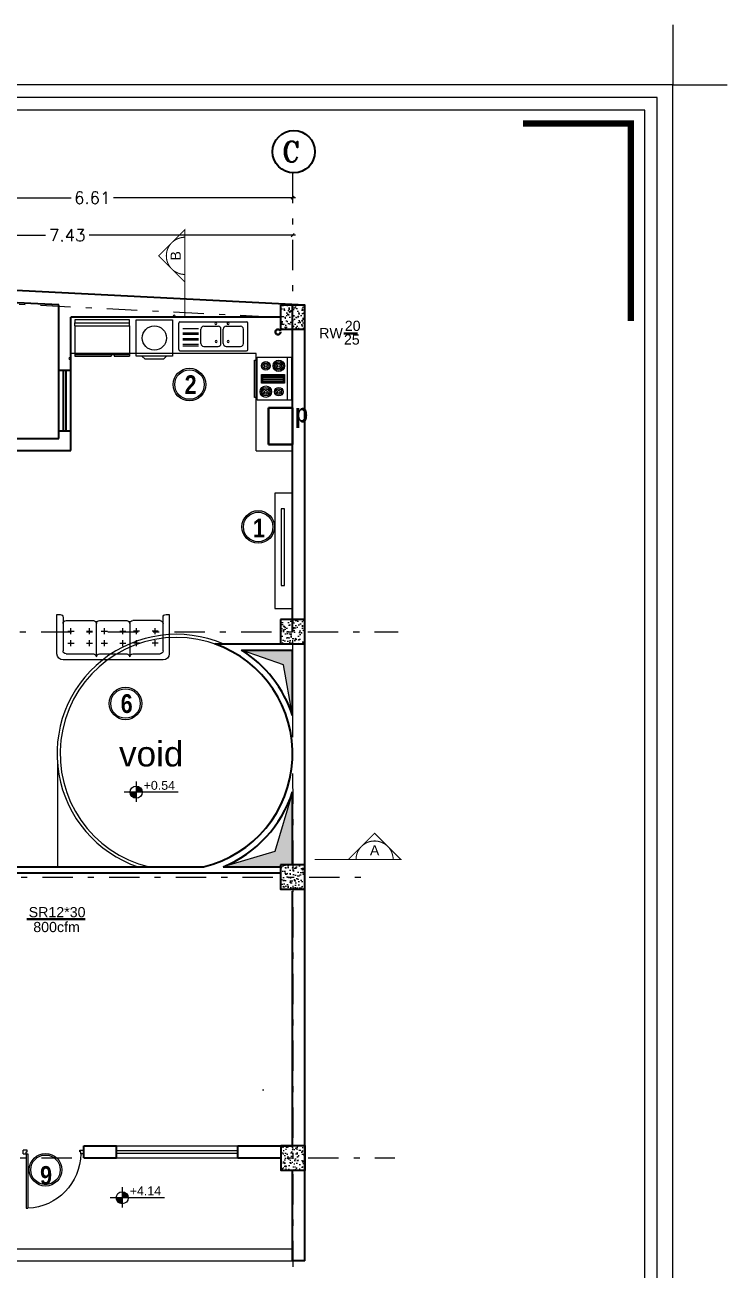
# Model space of a CAD drawing. Header units: inches. Extents: x 0 to 535, y -174 to 989.
# Drawn here: x 409.16 to 420.74, y -125.25 to -104.73 of the extents above; entities that cross this region are included whole.
import ezdxf
from ezdxf.enums import TextEntityAlignment as Align

# ---------------------------------------------------------------- set-up
doc = ezdxf.new("R2010")
doc.units = ezdxf.units.IN
doc.header["$MEASUREMENT"] = 0
doc.linetypes.add('DASHDOT', pattern=[1, 0.5, -0.25, 0, -0.25])
doc.linetypes.add('DASHDOT2', pattern=[0.5, 0.25, -0.125, 0, -0.125])
for name, color, linetype, lineweight in [('1', 1, 'Continuous', 9), ('AB', 1, 'DASHDOT2', 30), ('ax', 8, 'Continuous', 5), ('beton sabok', 9, 'Continuous', 5), ('dimension', 21, 'Continuous', 9), ('door', 1, 'Continuous', 5), ('font', 253, 'Continuous', 9), ('FUR', 252, 'Continuous', 5), ('Furniture', 175, 'Continuous', 5), ('HEATING', 1, 'Continuous', 30), ('kadr02$0$AEOCLG', 4, 'Continuous', 9), ('Kitchen', 7, 'Continuous', 5), ('wall', 51, 'Continuous', 25), ('window', 152, 'Continuous', 5)]:
    doc.layers.add(name, color=color, linetype=linetype, lineweight=lineweight)
doc.layers.add('Section', color=3, linetype='Continuous')
doc.styles.add('amir text b', font='swisscbo.ttf')
doc.styles.add('arial', font='arial.ttf')
doc.styles.add('ROMANT', font='romant')
doc.styles.get("Standard").update_dxf_attribs({"font": 'arial.ttf'})
doc.dimstyles.new('STANDARD$0', dxfattribs={"dimtxt": 0.2, "dimasz": 0.05, "dimexe": 0.05, "dimexo": 0.05, "dimgap": 0.05, "dimtad": 0, "dimzin": 0, "dimdsep": 46, "dimtxsty": 'ROMANT', "dimblk": 'OBLIQUE', "dimcen": 0, "dimdle": 0.05, "dimclrd": 256, "dimclre": 256, "dimclrt": 256, "dimadec": 0, "dimazin": 0, "dimtfac": 1, "dimtix": 1, "dimtofl": 0, "dimtmove": 1, "dimatfit": 3, "dimldrblk": 'OBLIQUE', "dimfxl": 1, "dimtolj": 1, "dimtzin": 0, "dimlwd": -1, "dimlwe": -1, "dimarcsym": 1})

# ---------------------------------------------------------------- blocks, each defined once
blk = doc.blocks.new('sofa25')
at = {"layer": 'Furniture'}
for p, q in [((0.825, 0.65), (-0.825, 0.65)), ((-0.925, 0.55), (-0.925, -0.1)), ((-0.825, -0.05), (-0.825, 0.5)), ((-0.775, 0.55), (-0.325, 0.55)), ((-0.694, 0.421), (-0.694, 0.322)), ((-0.389, 0.421), (-0.389, 0.322)), ((-0.275, 0.6), (-0.275, 0.05)), ((-0.225, 0.55), (0.225, 0.55)), ((-0.144, 0.421), (-0.144, 0.322)), ((0.161, 0.421), (0.161, 0.322)), ((0.275, 0.05), (0.275, 0.6)), ((0.325, 0.55), (0.775, 0.55)), ((0.389, 0.421), (0.389, 0.322)), ((0.694, 0.421), (0.694, 0.322)), ((0.825, 0.5), (0.825, -0.05)), ((0.925, -0.1), (0.925, 0.55)), ((-0.744, 0.372), (-0.644, 0.372)), ((-0.694, 0.226), (-0.694, 0.127)), ((-0.438, 0.372), (-0.339, 0.372)), ((-0.389, 0.226), (-0.389, 0.127)), ((-0.194, 0.372), (-0.094, 0.372)), ((-0.144, 0.226), (-0.144, 0.127)), ((0.112, 0.372), (0.211, 0.372)), ((0.161, 0.226), (0.161, 0.127)), ((0.438, 0.372), (0.339, 0.372)), ((0.389, 0.226), (0.389, 0.127)), ((0.744, 0.372), (0.644, 0.372)), ((0.694, 0.226), (0.694, 0.127)), ((-0.775, 0), (-0.325, 0)), ((-0.744, 0.176), (-0.644, 0.176)), ((-0.438, 0.176), (-0.339, 0.176)), ((-0.225, 0), (0.225, 0)), ((-0.194, 0.176), (-0.094, 0.176)), ((0.112, 0.176), (0.211, 0.176)), ((0.775, 0), (0.325, 0)), ((0.438, 0.176), (0.339, 0.176)), ((0.744, 0.176), (0.644, 0.176)), ((-0.925, -0.1), (-0.875, -0.1)), ((0.875, -0.1), (0.925, -0.1))]:
    blk.add_line(p, q, dxfattribs=at)
for centre, radius, start, end in [((-0.825, 0.55), 0.1, 90, 180), ((0.825, 0.55), 0.1, 0, 90), ((-0.775, 0.5), 0.05, 90, 180), ((-0.325, 0.6), 0.05, 270, 0), ((-0.225, 0.6), 0.05, 180, 270), ((0.225, 0.6), 0.05, 270, 0), ((0.325, 0.6), 0.05, 180, 270), ((0.775, 0.5), 0.05, 0, 90), ((-0.775, 0.05), 0.05, 180, 270), ((-0.325, 0.05), 0.05, 270, 0), ((-0.225, 0.05), 0.05, 180, 270), ((0.225, 0.05), 0.05, 270, 0), ((0.325, 0.05), 0.05, 180, 270), ((0.775, 0.05), 0.05, 270, 0), ((-0.875, -0.05), 0.05, 270, 0), ((0.875, -0.05), 0.05, 180, 270)]:
    blk.add_arc(centre, radius, start, end, dxfattribs=at)
blk = doc.blocks.new('ref12')
at = {"layer": 'Kitchen'}
for p, q in [((0, 0), (-0.9, 0)), ((-0.9, 0), (-0.9, -0.05)), ((0, -0.05), (0, 0)), ((-0.9, -0.05), (0, -0.05)), ((-0.9, -0.1), (-0.9, -0.05)), ((-0.9, -0.1), (-0.9, -0.6)), ((-0.9, -0.1), (0, -0.1)), ((0, -0.1), (0, -0.05)), ((0, -0.1), (0, -0.6)), ((-0.9, -0.57), (0, -0.57)), ((-0.9, -0.6), (-0.3, -0.6)), ((-0.3, -0.57), (-0.3, -0.6)), ((-0.25, -0.57), (-0.25, -0.6)), ((-0.25, -0.6), (0, -0.6))]:
    blk.add_line(p, q, dxfattribs=at)
blk = doc.blocks.new('co17')
at = {"layer": 'Kitchen'}
for p, q in [((-0.75, -0.075), (0, -0.075)), ((-0.45, -0.15), (-0.3, -0.15)), ((-0.425, -0.5), (-0.425, -0.15)), ((-0.4, -0.15), (-0.4, -0.5)), ((-0.375, -0.5), (-0.375, -0.15)), ((-0.35, -0.15), (-0.35, -0.5)), ((-0.325, -0.5), (-0.325, -0.15)), ((-0.6, -0.6), (-0.6, -0.625)), ((-0.55, -0.625), (-0.55, -0.6)), ((-0.3, -0.5), (-0.45, -0.5)), ((-0.2, -0.625), (-0.2, -0.6)), ((-0.15, -0.6), (-0.15, -0.625))]:
    blk.add_line(p, q, dxfattribs=at)
for points in [[(-0.75, -0.6), (-0.75, 0), (0, 0), (0, -0.6)], [(-0.45, -0.525), (-0.45, -0.125), (-0.3, -0.125), (-0.3, -0.525)], [(-0.7, -0.65), (-0.7, -0.625), (-0.05, -0.625), (-0.05, -0.65)]]:
    blk.add_lwpolyline(points, close=True, dxfattribs=at)
for centre, radius in [((-0.6, -0.225), 0.1), ((-0.6, -0.225), 0.075), ((-0.6, -0.225), 0.05), ((-0.6, -0.225), 0.025), ((-0.15, -0.225), 0.075), ((-0.15, -0.225), 0.05), ((-0.15, -0.225), 0.025), ((-0.6, -0.45), 0.075), ((-0.6, -0.45), 0.05), ((-0.6, -0.45), 0.025), ((-0.15, -0.45), 0.1), ((-0.15, -0.45), 0.075), ((-0.15, -0.45), 0.05), ((-0.15, -0.45), 0.025)]:
    blk.add_circle(centre, radius, dxfattribs=at)
blk = doc.blocks.new('WD_WIN4')
for p, q in [((-0.5, 0.5), (0.5, 0.5)), ((-0.5, 0.12), (0.5, 0.12)), ((-0.5, -0.12), (0.5, -0.12)), ((-0.5, -0.5), (0.5, -0.5))]:
    blk.add_line(p, q)
blk = doc.blocks.new('DR_D01')
for p, q in [((-0.45, 0.93), (-0.42, 0.93)), ((-0.45, 0.03), (-0.45, 0.93)), ((-0.42, 0.03), (-0.42, 0.93)), ((-0.5, 0.03), (-0.42, 0.03)), ((-0.5, 0.03), (-0.5, -0.03)), ((-0.45, 0.03), (-0.45, 0)), ((-0.45, 0), (-0.435, 0)), ((-0.435, 0), (-0.435, -0.03)), ((0.435, 0), (0.435, -0.03)), ((0.45, 0), (0.435, 0)), ((0.45, 0.03), (0.45, 0)), ((0.5, 0.03), (0.45, 0.03)), ((0.5, -0.03), (0.5, 0.03)), ((-0.435, -0.03), (-0.5, -0.03)), ((0.435, -0.03), (0.5, -0.03))]:
    blk.add_line(p, q)
blk.add_arc((-0.46, 0.021), 0.91, 0.5915, 87.4664)
blk = doc.blocks.new('beton')
at = {"layer": 'beton sabok'}
h = blk.add_hatch(dxfattribs=at)
h.set_pattern_fill('AR-CONC', color=256, scale=0.022857, angle=45)
h.set_pattern_definition([(95, (46.01481, 18.04323), (0.126069028, 0.105784475), [0.017142857, -0.18857143]), (40, (46.01481, 18.04323), (-0.14399821, 0.099147006), [0.013714286, -0.150857143]), (145.451444, (46.02532, 18.05205), (-0.01792918, 0.20493148), [0.014569187, -0.160261054]), (91.1842, (45.98248, 18.07555), (0.1992442, 0.14574029), [0.02571429, -0.28285714]), (141.635635, (45.9991, 18.0877), (-0.00637716, 0.30850552), [0.02185379, -0.24039172]), (36.184164, (45.98248, 18.07555), (-0.00637716, 0.30850552), [0.02057143, -0.22628571]), (66, (46.00673, 18.08364), (0.161547788, 0.03140171), [0.017142857, -0.18857143]), (11, (46.00673, 18.08364), (-0.07787625, 0.156527642), [0.013714286, -0.150857143]), (116.451445, (46.02019, 18.08625), (0.083671537, 0.18792935), [0.014569186, -0.160261054]), (82.5, (46.01481, 18.04323), (-0.0518384424, 0.055769101), [0, -0.149028571, 0, -0.153142857, 0, -0.151428571]), (52.5, (46.01481, 18.04323), (-0.021228101, 0.106265017), [0, -0.087314286, 0, -0.1456, 0, -0.057714286]), (12.5, (45.97877, 18.00719), (0.0899241525, 0.082633317), [0, -0.057142857, 0, -0.178285714, 0, -0.236571429]), (2.5, (45.9626, 17.99103), (0.07807771, 0.110436527), [0, -0.074285714, 0, -0.1184, 0, -0.168])])
h.paths.add_polyline_path([(326.844, 567.847), (327.244, 567.847), (327.244, 568.247), (326.844, 568.247)])
at = {"layer": 'wall'}
blk.add_lwpolyline([(327.244, 568.247), (327.244, 567.847), (326.844, 567.847), (326.844, 568.247)], close=True, dxfattribs=at)
blk = doc.blocks.new('_Oblique')
at = {"color": 0, "linetype": 'ByBlock', "lineweight": -2}
blk.add_line((-0.5, -0.5), (0.5, 0.5), dxfattribs=at)
blk = doc.blocks.new('*D167')
at = {"layer": 'Defpoints', "color": 0, "transparency": 16777216}
for p in [(32.954, 38.09), (32.763, 32.316), (32.926, 32.316)]:
    blk.add_point(p, dxfattribs=at)
at = {"layer": 'dimension', "transparency": 16777216}
for p, q in [((32.904, 38.09), (32.713, 38.09)), ((32.763, 38.14), (32.763, 35.563)), ((32.763, 32.266), (32.763, 34.844)), ((32.876, 32.316), (32.713, 32.316))]:
    blk.add_line(p, q, dxfattribs=at)
at = {"layer": 'dimension', "transparency": 16777216, "xscale": 0.05, "yscale": 0.05, "zscale": 0.05}
for p, rotation in [((32.763, 38.09), 90), ((32.763, 32.316), 270)]:
    blk.add_blockref('_Oblique', p, dxfattribs=dict(at, rotation=rotation))
at = {"layer": 'dimension', "transparency": 16777216, "insert": (32.763, 35.203), "char_height": 0.2, "attachment_point": 5, "rotation": 90, "style": 'ROMANT'}
blk.add_mtext('\\A1;5.77', dxfattribs=at)
blk = doc.blocks.new('*D168')
at = {"layer": 'Defpoints', "color": 0, "transparency": 16777216}
for p in [(32.467, 32.316), (32.406, 28.274), (32.763, 28.274)]:
    blk.add_point(p, dxfattribs=at)
at = {"layer": 'dimension', "transparency": 16777216}
for p, q in [((32.517, 32.316), (32.813, 32.316)), ((32.763, 32.366), (32.763, 30.664)), ((32.763, 28.224), (32.763, 29.926)), ((32.456, 28.274), (32.813, 28.274))]:
    blk.add_line(p, q, dxfattribs=at)
at = {"layer": 'dimension', "transparency": 16777216, "xscale": 0.05, "yscale": 0.05, "zscale": 0.05}
for p, rotation in [((32.763, 32.316), 90), ((32.763, 28.274), 270)]:
    blk.add_blockref('_Oblique', p, dxfattribs=dict(at, rotation=rotation))
at = {"layer": 'dimension', "transparency": 16777216, "insert": (32.763, 30.295), "char_height": 0.2, "attachment_point": 5, "rotation": 90, "style": 'ROMANT'}
blk.add_mtext('\\A1;4.04', dxfattribs=at)
blk = doc.blocks.new('*D169')
at = {"layer": 'Defpoints', "color": 0, "transparency": 16777216}
for p in [(33.172, 28.274), (32.763, 23.647), (33.172, 23.647)]:
    blk.add_point(p, dxfattribs=at)
at = {"layer": 'dimension', "transparency": 16777216}
for p, q in [((32.763, 28.324), (32.763, 26.325)), ((33.122, 28.274), (32.713, 28.274)), ((32.763, 23.597), (32.763, 25.596)), ((33.122, 23.647), (32.713, 23.647))]:
    blk.add_line(p, q, dxfattribs=at)
at = {"layer": 'dimension', "transparency": 16777216, "xscale": 0.05, "yscale": 0.05, "zscale": 0.05}
for p, rotation in [((32.763, 28.274), 90), ((32.763, 23.647), 270)]:
    blk.add_blockref('_Oblique', p, dxfattribs=dict(at, rotation=rotation))
at = {"layer": 'dimension', "transparency": 16777216, "insert": (32.763, 25.961), "char_height": 0.2, "attachment_point": 5, "rotation": 90, "style": 'ROMANT'}
blk.add_mtext('\\A1;4.63', dxfattribs=at)
blk = doc.blocks.new('*D170')
at = {"layer": 'Defpoints', "color": 0, "transparency": 16777216}
for p in [(38.306, 39.468), (38.306, 39.468), (33.975, 39.392)]:
    blk.add_point(p, dxfattribs=at)
at = {"layer": 'dimension', "transparency": 16777216}
for p, q in [((33.925, 39.468), (35.777, 39.468)), ((33.975, 39.442), (33.975, 39.518)), ((38.356, 39.468), (36.505, 39.468))]:
    blk.add_line(p, q, dxfattribs=at)
at = {"layer": 'dimension', "transparency": 16777216, "xscale": 0.05, "yscale": 0.05, "zscale": 0.05, "rotation": 180}
blk.add_blockref('_Oblique', (33.975, 39.468), dxfattribs=at)
at = {"layer": 'dimension', "transparency": 16777216, "xscale": 0.05, "yscale": 0.05, "zscale": 0.05}
blk.add_blockref('_Oblique', (38.306, 39.468), dxfattribs=at)
at = {"layer": 'dimension', "transparency": 16777216, "insert": (36.141, 39.468), "char_height": 0.2, "attachment_point": 5, "style": 'ROMANT'}
blk.add_mtext('\\A1;4.33', dxfattribs=at)
blk = doc.blocks.new('*D171')
at = {"layer": 'Defpoints', "color": 0, "transparency": 16777216}
for p in [(44.912, 39.597), (44.912, 39.469), (38.306, 38.703)]:
    blk.add_point(p, dxfattribs=at)
at = {"layer": 'dimension', "transparency": 16777216}
for p, q in [((38.256, 39.469), (41.259, 39.469)), ((38.306, 38.753), (38.306, 39.519)), ((44.962, 39.469), (41.959, 39.469)), ((44.912, 39.547), (44.912, 39.419))]:
    blk.add_line(p, q, dxfattribs=at)
at = {"layer": 'dimension', "transparency": 16777216, "xscale": 0.05, "yscale": 0.05, "zscale": 0.05, "rotation": 180}
blk.add_blockref('_Oblique', (38.306, 39.469), dxfattribs=at)
at = {"layer": 'dimension', "transparency": 16777216, "xscale": 0.05, "yscale": 0.05, "zscale": 0.05}
blk.add_blockref('_Oblique', (44.912, 39.469), dxfattribs=at)
at = {"layer": 'dimension', "transparency": 16777216, "insert": (41.609, 39.469), "char_height": 0.2, "attachment_point": 5, "style": 'ROMANT'}
blk.add_mtext('\\A1;6.61', dxfattribs=at)
blk = doc.blocks.new('*D172')
at = {"layer": 'Defpoints', "color": 0, "transparency": 16777216}
for p in [(37.481, 38.853), (44.912, 38.853), (44.912, 38.853)]:
    blk.add_point(p, dxfattribs=at)
at = {"layer": 'dimension', "transparency": 16777216}
for p, q in [((37.431, 38.853), (40.837, 38.853)), ((44.962, 38.853), (41.556, 38.853))]:
    blk.add_line(p, q, dxfattribs=at)
at = {"layer": 'dimension', "transparency": 16777216, "xscale": 0.05, "yscale": 0.05, "zscale": 0.05, "rotation": 180}
blk.add_blockref('_Oblique', (37.481, 38.853), dxfattribs=at)
at = {"layer": 'dimension', "transparency": 16777216, "xscale": 0.05, "yscale": 0.05, "zscale": 0.05}
blk.add_blockref('_Oblique', (44.912, 38.853), dxfattribs=at)
at = {"layer": 'dimension', "transparency": 16777216, "insert": (41.196, 38.853), "char_height": 0.2, "attachment_point": 5, "style": 'ROMANT'}
blk.add_mtext('\\A1;7.43', dxfattribs=at)
blk = doc.blocks.new('fgh')
at = {"layer": 'ax', "color": 67, "linetype": 'DASHDOT', "true_color": 0x727430}
for p, q in [((33.955, 39.879), (34.66, 22.701)), ((37.48, 39.879), (37.486, 31.832)), ((38.306, 39.881), (38.311, 21.997)), ((44.912, 39.879), (44.916, 21.85)), ((31.964, 38.14), (44.712, 37.501)), ((31.964, 32.316), (46.654, 32.316)), ((31.987, 28.274), (46.207, 28.274)), ((31.972, 23.647), (46.6, 23.647))]:
    blk.add_line(p, q, dxfattribs=at)
at = {"layer": 'dimension', "lineweight": -3}
for centre in [(33.974, 40.229), (37.418, 40.227), (38.343, 40.229), (44.932, 40.229), (31.615, 38.161), (31.614, 32.272), (31.628, 28.308), (31.625, 23.715)]:
    blk.add_circle(centre, 0.35, dxfattribs=at)
at = {"xscale": -1}
for p in [(361.082, -530.002), (364.525, -530.173), (371.957, -530.545), (361.334, -535.73), (365.352, -535.731), (371.957, -535.729), (361.503, -539.773), (365.353, -539.773), (371.958, -539.771), (361.709, -544.399), (365.361, -544.4), (371.963, -544.4)]:
    blk.add_blockref('beton', p, dxfattribs=at)
at = {"layer": 'dimension', "lineweight": -3, "style": 'ROMANT'}
for s, p in [('A', (33.82, 40.099)), ('B', (37.247, 40.054)), ('B', (38.173, 40.056)), ('C', (44.735, 40.062)), ('1', (31.466, 38.025)), ('2', (31.466, 32.136)), ('3', (31.48, 28.172)), ('4', (31.476, 23.579))]:
    blk.add_text(s, height=0.334, dxfattribs=at).set_placement(p)
at = {"layer": 'dimension'}
blk.add_text('/', height=0.139, dxfattribs=at).set_placement((37.508, 40.401))
for base, p1, p2, picture, middle in [((38.306, 39.468), (33.975, 39.392), (38.306, 39.468), '*D170', (36.141, 39.468)), ((44.912, 39.469), (38.306, 38.703), (44.912, 39.597), '*D171', (41.609, 39.469)), ((44.912, 38.853), (37.481, 38.853), (44.912, 38.853), '*D172', (41.196, 38.853))]:
    dim = blk.add_linear_dim(base=base, p1=p1, p2=p2, dimstyle='STANDARD$0', dxfattribs=at)
    dim.commit()
    dim.dimension.update_dxf_attribs({"geometry": picture, "text_midpoint": middle})
for base, p1, p2, picture, middle in [((32.763, 32.316), (32.954, 38.09), (32.926, 32.316), '*D167', (32.763, 35.203)), ((32.763, 28.274), (32.467, 32.316), (32.406, 28.274), '*D168', (32.763, 30.295)), ((32.763, 23.647), (33.172, 28.274), (33.172, 23.647), '*D169', (32.763, 25.961))]:
    dim = blk.add_linear_dim(base=base, p1=p1, p2=p2, angle=90, dimstyle='STANDARD$0', dxfattribs=at)
    dim.commit()
    dim.dimension.update_dxf_attribs({"geometry": picture, "text_midpoint": middle})

msp = doc.modelspace()

# ---------------------------------------------------------------- hatches: boundary and pattern name
at = {"layer": '1'}
h = msp.add_hatch(color=256, dxfattribs=at)
h.dxf.hatch_style = 1
h.paths.add_polyline_path([(413.575, -115.036), (412.73, -115.036), (413.425, -115.278), (413.575, -116.113)])
h = msp.add_hatch(color=256, dxfattribs=at)
h.dxf.hatch_style = 1
h.paths.add_polyline_path([(413.575, -117.377), (413.281, -118.357), (412.43, -118.609), (413.376, -118.609), (413.376, -118.576), (413.575, -118.576)])
at = {"layer": 'font'}
h = msp.add_hatch(color=256, dxfattribs=at)
h.dxf.hatch_style = 1
h.paths.add_polyline_path([(411.094, -117.376, 0.413571), (410.993, -117.279), (410.993, -117.376)])
h.paths.add_polyline_path([(410.993, -117.477), (410.993, -117.376), (410.896, -117.376, 0.004741), (410.896, -117.378, 0.409311)])
h = msp.add_hatch(color=256, dxfattribs=at)
h.dxf.hatch_style = 1
h.paths.add_polyline_path([(410.864, -124.061, 0.413571), (410.764, -123.964), (410.764, -124.061)])
h.paths.add_polyline_path([(410.764, -124.161), (410.764, -124.061), (410.666, -124.061, 0.004741), (410.666, -124.063, 0.409311)])

# ---------------------------------------------------------------- linework, layer by layer
for p, q in [((409.718, -111.421), (409.718, -110.421)), ((409.794, -111.421), (409.794, -110.421)), ((409.842, -111.421), (409.842, -110.421)), ((409.918, -111.421), (409.918, -110.421))]:
    msp.add_line(p, q)
at = {"layer": '1'}
for p, q in [((413.425, -115.278), (412.73, -115.036)), ((413.575, -116.113), (413.425, -115.278)), ((413.575, -117.377), (413.281, -118.357)), ((413.281, -118.357), (412.43, -118.609))]:
    msp.add_line(p, q, dxfattribs=at)
for points in [[(406.881, -135.108), (419.589, -135.108), (419.589, -105.931), (399.144, -105.931), (399.144, -135.108), (406.881, -135.108)], [(419.383, -133.397), (419.383, -106.137), (399.35, -106.137), (399.35, -133.397)]]:
    msp.add_lwpolyline(points, dxfattribs=at)
at = {"layer": 'AB', "color": 1, "linetype": 'DASHDOT2', "lineweight": 30}
msp.add_line((414.419, -109.82), (414.648, -109.82), dxfattribs=at)
msp.add_circle((413.333, -109.794), 0.0424, dxfattribs=at)
at = {"layer": 'dimension', "color": 1, "linetype": 'Continuous', "lineweight": 30}
for p, q in [((413.175, -111.647), (413.175, -111.047)), ((413.175, -111.047), (413.575, -111.047)), ((413.575, -111.047), (413.575, -111.647)), ((413.575, -111.647), (413.175, -111.647))]:
    msp.add_line(p, q, dxfattribs=at)
at = {"layer": 'dimension', "const_width": 0.103}
msp.add_lwpolyline([(417.376, -106.357), (419.153, -106.357), (419.153, -109.614)], dxfattribs=at)
at = {"layer": 'door'}
for p, q in [((412.975, -110.15), (409.918, -110.15)), ((412.975, -111.754), (412.975, -110.15)), ((412.975, -111.754), (413.575, -111.754)), ((413.375, -114.936), (413.576, -114.936)), ((409.698, -116.911), (409.698, -118.609)), ((408.979, -124.904), (413.575, -124.904)), ((408.979, -125.104), (413.575, -125.104))]:
    msp.add_line(p, q, dxfattribs=at)
for radius, start, end in [(1.968, 66.8559, 251.3305), (1.918, 283.5706, 256.4294)]:
    msp.add_arc((411.658, -116.745), radius, start, end, dxfattribs=at)
at = {"layer": 'font'}
for p, q in [((411.69, -117.376), (410.796, -117.376)), ((410.995, -117.202), (410.995, -117.537)), ((410.765, -123.887), (410.765, -124.221)), ((411.46, -124.061), (410.566, -124.061))]:
    msp.add_line(p, q, dxfattribs=at)
for centre, radius in [((411.874, -110.661), 0.268), ((411.874, -110.661), 0.243), ((413.008, -113.007), 0.268), ((413.008, -113.007), 0.243), ((410.819, -115.916), 0.268), ((410.819, -115.916), 0.243), ((410.995, -117.378), 0.0988), ((409.5, -123.601), 0.268), ((409.5, -123.601), 0.243), ((410.765, -124.063), 0.0988)]:
    msp.add_circle(centre, radius, dxfattribs=at)
at = {"layer": 'FUR', "color": 7}
for p, q in [((411.696, -110.084), (411.696, -109.647)), ((411.715, -109.628), (412.817, -109.628)), ((411.767, -109.735), (412.023, -109.735)), ((412.061, -109.985), (412.061, -109.747)), ((412.109, -109.7), (412.346, -109.7)), ((412.394, -109.985), (412.394, -109.747)), ((412.432, -109.985), (412.432, -109.747)), ((412.479, -109.7), (412.717, -109.7)), ((412.764, -109.985), (412.764, -109.747)), ((412.836, -110.084), (412.836, -109.647)), ((411.767, -109.807), (412.023, -109.807)), ((411.767, -109.83), (412.023, -109.83)), ((411.767, -109.902), (412.023, -109.902)), ((411.767, -109.925), (412.023, -109.925)), ((411.715, -110.103), (412.817, -110.103)), ((411.767, -109.997), (412.023, -109.997)), ((411.767, -110.02), (412.023, -110.02)), ((412.109, -110.032), (412.346, -110.032)), ((412.479, -110.032), (412.717, -110.032))]:
    msp.add_line(p, q, dxfattribs=at)
for centre, radius, start, end in [((411.62, -109.534), 0.0166, 0, 180), ((411.62, -109.534), 0.0166, 180, 0), ((411.715, -109.647), 0.019, 90, 180), ((412.109, -109.747), 0.0475, 90, 180), ((412.31, -109.654), 0.0166, 0, 180), ((412.31, -109.654), 0.0166, 180, 0), ((412.346, -109.747), 0.0475, 0, 90), ((412.479, -109.747), 0.0475, 90, 180), ((412.51, -109.654), 0.0166, 0, 180), ((412.51, -109.654), 0.0166, 180, 0), ((412.717, -109.747), 0.0475, 0, 90), ((412.817, -109.647), 0.019, 0, 90), ((412.109, -109.985), 0.0475, 180, 270), ((412.313, -109.951), 0.0166, 0, 180), ((412.313, -109.951), 0.0166, 180, 0), ((412.346, -109.985), 0.0475, 270, 0), ((412.479, -109.985), 0.0475, 180, 270), ((412.513, -109.951), 0.0166, 0, 180), ((412.513, -109.951), 0.0166, 180, 0), ((412.717, -109.985), 0.0475, 270, 0), ((411.715, -110.084), 0.019, 180, 270), ((412.817, -110.084), 0.019, 270, 0), ((409.902, -110.232), 0.0166, 0, 180), ((409.902, -110.232), 0.0166, 180, 0)]:
    msp.add_arc(centre, radius, start, end, dxfattribs=at)
at = {"layer": 'Furniture', "color": 7}
for p, q in [((410.996, -109.594), (411.596, -109.594)), ((410.996, -110.194), (410.996, -109.594)), ((410.996, -110.194), (410.996, -109.594)), ((410.996, -109.594), (411.596, -109.594)), ((411.596, -109.594), (411.596, -110.194)), ((411.596, -109.594), (411.596, -110.194)), ((411.596, -110.194), (410.996, -110.194)), ((411.596, -110.194), (410.996, -110.194)), ((411.141, -110.244), (411.091, -110.194)), ((411.141, -110.244), (411.091, -110.194)), ((411.496, -110.194), (411.446, -110.244)), ((411.496, -110.194), (411.446, -110.244)), ((411.446, -110.244), (411.141, -110.244)), ((411.446, -110.244), (411.141, -110.244)), ((413.078, -122.285), (413.098, -122.285))]:
    msp.add_line(p, q, dxfattribs=at)
at = {"layer": 'Furniture'}
for points in [[(413.282, -114.35), (413.575, -114.35), (413.575, -112.453), (413.282, -112.453)], [(413.388, -113.972), (413.442, -113.972), (413.442, -112.707), (413.388, -112.707)]]:
    msp.add_lwpolyline(points, close=True, dxfattribs=at)
at = {"layer": 'Furniture', "color": 7}
msp.add_circle((411.296, -109.894), 0.2, dxfattribs=at)
msp.add_circle((411.296, -109.894), 0.2, dxfattribs=at)
at = {"layer": 'HEATING', "color": 1, "linetype": 'Continuous', "lineweight": 30}
msp.add_line((409.189, -119.469), (410.155, -119.469), dxfattribs=at)
at = {"layer": 'kadr02$0$AEOCLG'}
msp.add_lwpolyline([(419.848, -104.734), (419.848, -105.722), (420.742, -105.722)], dxfattribs=at)
msp.add_lwpolyline([(419.848, -105.722), (398.848, -105.722), (398.848, -135.422), (419.848, -135.422)], close=True, dxfattribs=at)
at = {"layer": 'Section', "color": 251, "const_width": 0.0173}
for points in [[(411.799, -108.973), (411.799, -108.106), (411.366, -108.539)], [(414.494, -118.489), (415.361, -118.489), (414.928, -118.056)]]:
    msp.add_lwpolyline(points, close=True, dxfattribs=at)
for points in [[(411.799, -108.846, -1), (411.799, -108.233, -1)], [(414.621, -118.489, -1), (415.234, -118.489, -1)]]:
    msp.add_lwpolyline(points, format="xyb", dxfattribs=at)
for points in [[(411.799, -108.948), (411.799, -109.53)], [(414.52, -118.489), (413.937, -118.489)]]:
    msp.add_lwpolyline(points, dxfattribs=at)
at = {"layer": 'wall'}
for p, q in [((413.775, -109.35), (402.478, -108.784)), ((409.718, -109.347), (406.718, -109.197)), ((409.718, -110.421), (409.718, -109.347)), ((413.575, -114.736), (413.575, -109.35)), ((413.775, -125.104), (413.775, -109.35)), ((413.375, -109.55), (409.918, -109.55)), ((409.918, -110.421), (409.918, -109.55)), ((413.575, -109.55), (413.574, -109.55)), ((413.575, -114.536), (413.575, -109.75)), ((409.718, -110.421), (409.918, -110.421)), ((409.718, -111.55), (409.718, -111.421)), ((409.718, -111.421), (409.918, -111.421)), ((409.918, -111.75), (409.918, -111.421)), ((408.979, -111.55), (409.718, -111.55)), ((408.979, -111.75), (409.918, -111.75)), ((412.294, -114.936), (413.375, -114.936)), ((412.73, -115.036), (413.575, -115.036)), ((413.575, -116.113), (413.575, -115.036)), ((413.575, -116.819), (413.575, -116.67)), ((413.575, -116.819), (413.575, -116.67)), ((413.575, -118.576), (413.575, -117.377)), ((408.779, -118.609), (412.109, -118.609)), ((408.879, -118.609), (412.108, -118.609)), ((412.43, -118.609), (413.375, -118.609)), ((408.879, -118.709), (413.375, -118.709)), ((410.13, -123.206), (410.673, -123.206)), ((410.13, -123.406), (410.13, -123.206)), ((410.673, -123.406), (410.673, -123.206)), ((412.673, -123.206), (413.575, -123.206)), ((412.673, -123.406), (412.673, -123.206)), ((410.13, -123.406), (410.673, -123.406)), ((412.673, -123.406), (413.375, -123.406)), ((413.575, -125.104), (413.575, -123.604)), ((413.775, -125.104), (413.575, -125.104))]:
    msp.add_line(p, q, dxfattribs=at)
at = {"layer": 'wall', "color": 7}
msp.add_line((413.575, -123.206), (413.575, -119.009), dxfattribs=at)
at = {"layer": 'wall'}
for radius, start, end in [(1.918, 283.5706, 70.6468), (2.018, 18.1284, 57.9053), (2.018, 292.4964, 341.8952)]:
    msp.add_arc((411.658, -116.745), radius, start, end, dxfattribs=at)

# ---------------------------------------------------------------- block references
at = {"layer": 'door', "color": 7}
msp.add_blockref('fgh', (368.662, -147.052), dxfattribs=at)
at = {"layer": 'Furniture'}
msp.add_blockref('ref12', (410.883, -109.595), dxfattribs=at)
at = {"layer": 'Furniture', "xscale": 0.9448818897635647, "yscale": 0.9448818897635647, "zscale": 0.9448818897635647, "rotation": 270}
msp.add_blockref('co17', (413.559, -110.92), dxfattribs=at)
at = {"layer": 'Furniture', "xscale": -1, "rotation": 180}
msp.add_blockref('sofa25', (410.614, -114.549), dxfattribs=at)
at = {"layer": 'window', "xscale": -1, "rotation": 180}
msp.add_blockref('DR_D01', (409.63, -123.306), dxfattribs=at)
at = {"layer": 'window', "color": 7, "xscale": -2, "yscale": 0.2, "zscale": 2, "rotation": 180}
msp.add_blockref('WD_WIN4', (411.673, -123.306), dxfattribs=at)

# ---------------------------------------------------------------- texts
msp.add_text('void', height=0.4138).set_placement((410.713, -116.954))
at = {"layer": 'font', "color": 1}
for s, p in [('RW', (414.014, -109.897)), ('20', (414.436, -109.777)), ('25', (414.422, -110.002)), ('SR12*30', (409.222, -119.439)), ('800cfm', (409.298, -119.684))]:
    msp.add_text(s, height=0.1676, dxfattribs=at).set_placement(p)
at = {"layer": 'font'}
for s, p in [('+0.54', (411.118, -117.339)), ('+4.14', (410.888, -124.023))]:
    msp.add_text(s, height=0.1466, dxfattribs=at).set_placement(p)
at = {"layer": 'font', "char_height": 0.309, "attachment_point": 1, "style": 'amir text b'}
for s, insert in [('2', (411.795, -110.508)), ('1', (412.922, -112.872)), ('6', (410.74, -115.764)), ('9', (409.41, -123.54))]:
    msp.add_mtext_dynamic_manual_height_columns(s, width=0.24694, gutter_width=1.031, heights=[0], dxfattribs=dict(at, insert=insert))
at = {"layer": 'font', "color": 1, "insert": (413.614, -110.975), "char_height": 0.309, "attachment_point": 1, "style": 'amir text b'}
msp.add_mtext_dynamic_manual_height_columns('p', width=0.24694, gutter_width=1.031, heights=[0], dxfattribs=at)
at = {"layer": 'Section', "style": 'arial', "flags": 4}
msp.add_attdef('B', text='A', height=0.167, rotation=90, dxfattribs=at).set_placement((411.647, -108.539), align=Align.MIDDLE)
msp.add_attdef('A', text='A', height=0.167, dxfattribs=at).set_placement((414.928, -118.337), align=Align.MIDDLE)

doc.saveas('drawing.dxf')
